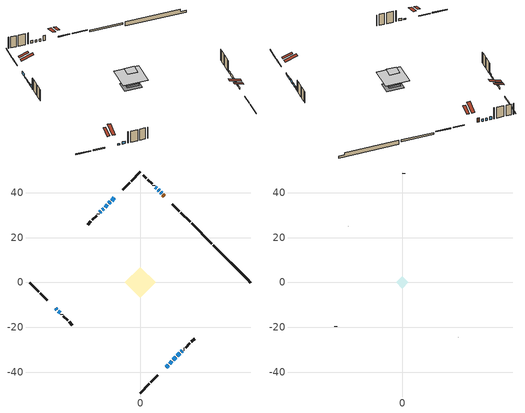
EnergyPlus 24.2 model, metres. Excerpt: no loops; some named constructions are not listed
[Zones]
conditioned space
 floor adiabatic (Floor2 construction): -3.18,0 0,3.18 3.18,0 0,-3.18 z0.67
 floor adiabatic (AdiabaticFloorConstruction): -6.81,0 0,6.81 6.81,0 0,-6.81 z3.11
 floor foundation (Slab1 construction): -4.17,0.64 -0.64,4.17 4.17,-0.64 0.64,-4.17 z-1.16
 floor foundation (Slab2 construction): -3.18,0 0,3.18 3.18,0 0,-3.18 z-0.15
 wall outside (RimJoist1 construction): 0,-49.3 4.13,-45.18 / -49.3,0 -45.18,-4.13 / 0,49.3 -4.13,45.18 / 22.25,27.05 18.13,31.17 z0.67:0.97
 wall outside (RimJoist2 construction): 4.78,-44.52 7.91,-41.39 / -44.52,-4.78 -41.39,-7.91 / -4.78,44.52 -7.91,41.39 / 17.47,31.83 14.34,34.96 z0.67:0.97
 wall outside (AdiabaticWallConstruction 1): 10.75,38.55 10.14,39.16 z0.67:2.7
 wall outside (AdiabaticWallConstruction): 9.49,39.81 9.05,40.25 / 8.4,40.9 7.97,41.34 z0.67:1.64; -11.5,37.8 -12.72,36.58 / -17.56,31.74 -18.04,31.26 / 16.56,-32.74 17.71,-31.59 z0.67:1.69; 11.5,-37.8 12.47,-36.83 / 13.13,-36.17 14.1,-35.2 z0.67:1.46; -13.38,35.92 -13.98,35.33 / -37.8,-11.5 -37.22,-12.08 z0.67:1.15; -14.63,34.67 -15.71,33.59 z0.67:1.05; 7.31,41.99 6.77,42.53 / 18.36,-30.94 18.8,-30.5 z0.67:1.89; -16.36,32.94 -16.9,32.4 z0.67:1.18; 14.75,-34.55 15.9,-33.4 z0.67:1.74; -36.57,-12.73 -35.76,-13.54 z0.67:1.59
 wall outside (Wall1 construction): 19.45,-29.85 19.59,-29.71 / -35.1,-14.2 -34.97,-14.34 / -18.7,30.6 -18.84,30.47 / 6.11,43.19 5.98,43.32 z0.67:5.55
 wall outside (Wall2 construction): 20.25,-29.06 22.16,-27.14 / -34.31,-14.99 -32.4,-16.91 / -19.49,29.81 -21.41,27.9 / 5.32,43.98 3.41,45.89 z0.67:5.55
 wall outside (Wall3 construction): 22.82,-26.49 24.22,-25.08 / -31.74,-17.56 -30.33,-18.97 / -22.06,27.24 -23.47,25.83 / 2.75,46.55 1.34,47.96 z0.67:5.55
 wall foundation (FoundationWall1 construction): 32.62,16.68,-1.16 32.62,16.68,0.67 47.63,1.67,0.67 47.63,1.67,-0.37 49.3,0,-0.37 49.3,0,-1.16
 wall foundation (FoundationWall2 construction): 31.96,17.34 22.91,26.39 z-0.15:0.61
 window (WindowConstruction 9): 9.49,39.82 9.06,40.25 z0.67:1.64
 window (WindowConstruction 7): -11.5,37.8 -12.72,36.58 z0.67:1.68
 window (WindowConstruction 8): 11.5,-37.8 12.47,-36.83 z0.67:1.46
 window (WindowConstruction 11): -13.38,35.92 -13.97,35.33 z0.67:1.15
 window (WindowConstruction 12): -14.63,34.67 -15.71,33.6 z0.67:1.05
 window (WindowConstruction 13): 13.13,-36.17 14.1,-35.21 z0.67:1.46
 window (WindowConstruction 14): -37.8,-11.5 -37.22,-12.08 z0.67:1.15
 window (WindowConstruction 10): 8.4,40.9 7.97,41.33 z0.67:1.64
 window (WindowConstruction): 7.31,41.99 6.77,42.53 z0.67:1.89
 window (WindowConstruction 1): -16.36,32.94 -16.9,32.4 z0.67:1.18
 window (WindowConstruction 2): -17.56,31.74 -18.04,31.26 z0.67:1.68
 window (WindowConstruction 3): 14.75,-34.55 15.9,-33.4 z0.67:1.74
 window (WindowConstruction 4): 16.56,-32.74 17.71,-31.59 z0.67:1.68
 window (WindowConstruction 5): 18.37,-30.94 18.8,-30.51 z0.67:1.89
 window (WindowConstruction 6): -36.57,-12.73 -35.76,-13.54 z0.67:1.58
 door (Door): 10.75,38.55 10.14,39.16 z0.67:2.7
 ceiling adiabatic (AdiabaticFloorConstruction): 0,-6.81 6.81,0 0,6.81 -6.81,0 z3.11
 roof outside (Roof2 construction): 10.84,-38.46,5.55 7.38,-35,7.18 6.47,-35.91,7.18 9.93,-39.37,5.55; -38.46,-10.84,5.55 -35,-7.38,7.18 -35.91,-6.47,7.18 -39.37,-9.93,5.55; -10.84,38.46,5.55 -7.38,35,7.18 -6.47,35.91,7.18 -9.93,39.37,5.55; 11.41,37.89,5.55 7.95,34.43,7.18 8.86,33.52,7.18 12.32,36.98,5.55
attic - vented
 floor to conditioned space (Floor1 construction Reversed): -2.76,0 0,2.76 2.76,0 0,-2.76 z5.55
 wall outside (Wall4 construction): 24.88,-24.42 24.91,-24.39 / -29.67,-19.63 -29.64,-19.66 / -24.13,25.17 -24.16,25.14 / 0.69,48.62 0.66,48.64 z0.67:5.55
 roof outside (Roof1 construction): 9.28,-40.03,5.55 6.59,-37.34,6.81 5.88,-38.05,6.81 8.57,-40.73,5.55; -40.03,-9.28,5.55 -37.34,-6.59,6.81 -38.05,-5.88,6.81 -40.73,-8.57,5.55; -9.28,40.03,5.55 -6.59,37.34,6.81 -5.88,38.05,6.81 -8.57,40.73,5.55; 12.98,36.32,5.55 10.29,33.64,6.81 11,32.93,6.81 13.69,35.62,5.55
[Material] Roughness=Rough; Thermal Absorptance=0.9
Name | Thickness {m} | Conductivity {W/m-K} | Density {kg/m3} | Specific Heat {J/kg-K} | Solar Absorptance | Visible Absorptance
ceiling loosefill ins | 0.0846667 | 0.0480833 | 16.02 | 1046.75 | 0.7 | 0.7
ceiling stud and cavity | 0.1397 | 0.387005 | 65.682 | 1177.47 | 0.7 | 0.7
gypsum board | 0.0127 | 0.160291 | 801 | 837.4 | 0.6 | 0.6
[Construction]
Floor1 construction: ceiling loosefill ins, ceiling stud and cavity, gypsum board
[EnergyManagementSystem:Program]
infil_program: Set p_m = 0.14; Set p_s = 0.22; Set s_m = 270; Set s_s = 370; Set z_m = 9.99744; Set z_s = 3.8356410281734026; Set f_t = (((s_m/z_m)^p_m)*((z_s/s_s)^p_s)); Set Tdiff = tin_s-tout_s; Set dT = @Abs Tdiff; Set c = 0.0795; Set Cs = 0.0821; Set Cw = 0.1513; Set n = 0.65; Set sft = (f_t*0.54); Set temp1 = ((c*Cw)*((sft*site_vw_s)^(2*n)))^2; Set Qinf = (((c*Cs*(dT^n))^2)+temp1)^0.5; Set Qinf = (@Max Qinf 0); Set mech_vent_house_fan_sensible_load_act = 0.0; Set mech_vent_house_fan_latent_load_act = 0.0; Set OASupInPb = out_pb_s; Set OASupInTemp = tout_s; Set OASupInW = out_wt_s; Set OASupRho = (@RhoAirFnPbTdbW OASupInPb OASupInTemp OASupInW); Set OASupCp = (@CpAirFnW OASupInW); Set OASupInEnth = (@HFnTdbW OASupInTemp OASupInW); Set ZoneTemp = tin_s; Set ZoneW = win_s; Set ZoneCp = (@CpAirFnW ZoneW); Set ZoneAirEnth = (@HFnTdbW ZoneTemp ZoneW); Set mech_vent_house_fan_cfis_act = 0.0; Set QWHV_cfis_sup = 0.0; Set QWHV_cfis_suppl_sup = 0.0; Set QWHV_cfis_suppl_exh = 0.0; Set Qrange = 0; Set Qbath = 0; Set Qdryer = 0; Set Qdryer = Qdryer + 0.00308 * clothes_dryer_exhaust_0_sch_s; Set QWHV_sup = 0.0; Set QWHV_exh = 0.0; Set Qsupply = QWHV_sup + QWHV_cfis_sup + QWHV_cfis_suppl_sup; Set Qexhaust = Qrange + Qbath + Qdryer + QWHV_exh + QWHV_cfis_suppl_exh; Set Qfan = (@Max Qexhaust Qsupply); Set Qducts = 0; If Qducts < 0; Set Qsupply = Qsupply - Qducts; Else; Set Qexhaust = Qexhaust + Qducts; EndIf; Set Qfan_with_ducts = (@Max Qexhaust Qsupply); Set Qimb = (@Abs (Qsupply - Qexhaust)); If Qinf + Qimb > 0; Set Qtot = Qfan_with_ducts + (Qinf^2) / (Qinf + Qimb); Else; Set Qtot = Qfan_with_ducts; EndIf; Set Qinf_adj = Qtot - Qfan; Set infil_flow_act = Qinf_adj; Set infil_program_Qinf = Qinf_adj; Set infil_program_Qfan = Qfan; Set Qload = Qfan; Set Effectiveness_Sens = 0.0; Set Effectiveness_Lat = 0.0; Set Fan_MFR = Qload * OASupRho; Set ZoneInEnth = OASupInEnth; Set ZoneInTemp = OASupInTemp; Set FanTotalToCond = Fan_MFR * (ZoneInEnth - ZoneAirEnth); Set FanSensToCond = Fan_MFR * ZoneCp * (ZoneInTemp - ZoneTemp); Set FanLatToCond = FanTotalToCond - FanSensToCond; Set mech_vent_house_fan_sensible_load_act = mech_vent_house_fan_sensible_load_act + FanSensToCond; Set mech_vent_house_fan_latent_load_act = mech_vent_house_fan_latent_load_act + FanLatToCond
natural_vent_program: Set Tin = tin_s; Set Tout = tout_s; Set Wout = out_wt_s; Set Pbar = out_pb_s; Set Phiout = (@RhFnTdbWPb Tout Wout Pbar); Set MaxHR = 0.0115; Set Tnvsp = (htg_sp_s + clg_sp_s) / 2; Set NVavail = natural_vent_s; Set ClgSsnAvail = cool_season; Set Qnv = 0; Set Qwhf = 0; Set whole_house_fan_mix_act = 0; Set whole_house_fan_act = 0; If ((Wout < MaxHR) && (Tin > Tout) && (Tin > Tnvsp) && (ClgSsnAvail > 0)); Set WHF_Flow = 0; Set Adj = (Tin-Tnvsp)/(Tin-Tout); Set Adj = (@Min Adj 1); Set Adj = (@Max Adj 0); If (WHF_Flow > 0); Set Qwhf = WHF_Flow*Adj; Set whole_house_fan_mix_act = WHF_Flow*Adj; Set WHF_W = 0; Set whole_house_fan_act = WHF_W*Adj; ElseIf (NVavail > 0); Set NVArea = 0.0; Set Cs = 0.00014107696530867405; Set Cw = 2.7805081983234555e-05; Set Tdiff = Tin-Tout; Set dT = (@Abs Tdiff); Set Vwind = site_vw_s; Set SGNV = NVArea*Adj*((((Cs*dT)+(Cw*(Vwind^2)))^0.5)/1000); Set MaxNV = 1.3777781951477763; Set Qnv = (@Min SGNV MaxNV); EndIf; EndIf; Set natural_vent_flow_act = Qnv; Set whole_house_fan_flow_act = Qwhf; Set natural_vent_program_Qnv = Qnv; Set natural_vent_program_Qwhf = Qwhf
total_airflows_program: Set total_infil_flow_rate = 0; Set total_mechvent_flow_rate = 0; Set total_natvent_flow_rate = 0; Set total_whf_flow_rate = 0; Set total_infil_flow_rate = total_infil_flow_rate + (infil_program_Qinf * 1); Set total_mechvent_flow_rate = total_mechvent_flow_rate + (infil_program_Qfan * 1); Set total_natvent_flow_rate = total_natvent_flow_rate + (natural_vent_program_Qnv * 1); Set total_whf_flow_rate = total_whf_flow_rate + (natural_vent_program_Qwhf * 1)
total_loads_program: Set loads_htg_tot = 0; Set loads_clg_tot = 0; If htg_load_cond > 0; Set loads_htg_tot = loads_htg_tot + (htg_load_cond - clg_load_cond) * 1.0; EndIf; Set loads_htg_tot = (@Max loads_htg_tot 0); If clg_load_cond > 0; Set loads_clg_tot = loads_clg_tot + (clg_load_cond - htg_load_cond) * 0.0; EndIf; Set loads_clg_tot = (@Max loads_clg_tot 0)
unmet_hours_program: Set htg_unmet_hours = 0; Set clg_unmet_hours = 0; Set unit_htg_unmet_hours = 0; If ((DayOfYear >= 1) && (DayOfYear <= 365)); Set unit_htg_unmet_hours = unit_htg_unmet_hours + conditioned_space_htg_unmet_s; If unit_htg_unmet_hours > htg_unmet_hours; Set htg_unmet_hours = unit_htg_unmet_hours; EndIf; EndIf
water_heater_EC_adj: If WarmupFlag == 0; Set dhw_e_cons = water_heater_energy + water_heater_on_cycle_parasitic + water_heater_off_cycle_parasitic; Set water_heater_ec_adj_act = 0.0 * dhw_e_cons / 1; EndIf
[EnergyManagementSystem:ProgramCallingManager]
component_loads_program_calling_manager: EndOfZoneTimestepAfterZoneReporting; component_loads_program
fridge_schedule_program_calling_manager: BeginZoneTimestepAfterInitHeatBalance; fridge_schedule_program
furnace_supply_fan_disaggregate_program_calling_manager: EndOfSystemTimestepBeforeHVACReporting; furnace_supply_fan_disaggregate_program
infil_program_calling_manager: BeginZoneTimestepAfterInitHeatBalance; infil_program
natural_vent_program_calling_manager: BeginZoneTimestepAfterInitHeatBalance; natural_vent_program
total_airflows_program_calling_manager: EndOfZoneTimestepAfterZoneReporting; total_airflows_program
total_loads_program_calling_manager: EndOfZoneTimestepAfterZoneReporting; total_loads_program
unmet_hours_program_calling_manager: EndOfZoneTimestepBeforeZoneReporting; unmet_hours_program
water_heater_EC_adj_ProgramManager: EndOfSystemTimestepBeforeHVACReporting; water_heater_EC_adj
[EnergyManagementSystem:OutputVariable] Type of Data in Variable=Summed
Name | EMS Variable | Update Frequency | EMS Program or Subroutine | Units
furnace supply fan disaggregate htg primary | furnace_supply_fan_primary_htg | SystemTimestep | furnace_supply_fan_disaggregate_program | J
loads_htg_tot_peakload_outvar; loads_htg_tot_annual_outvar; Energy Management System Output Variable 1; Energy Management System Output Variable 45 | loads_htg_tot | ZoneTimestep | total_loads_program | J
loads_clg_tot_peakload_outvar; loads_clg_tot_annual_outvar; Energy Management System Output Variable 2; Energy Management System Output Variable 46 | loads_clg_tot | ZoneTimestep | total_loads_program | J
htg_unmet_hours_annual_outvar; Energy Management System Output Variable 3 | htg_unmet_hours | ZoneTimestep | unmet_hours_program | hr
clg_unmet_hours_annual_outvar; Energy Management System Output Variable 4 | clg_unmet_hours | ZoneTimestep | unmet_hours_program | hr
loads_htg_roofs_annual_outvar; Energy Management System Output Variable 5 | loads_htg_roofs | ZoneTimestep | component_loads_program | J
loads_htg_ceilings_annual_outvar; Energy Management System Output Variable 6 | loads_htg_ceilings | ZoneTimestep | component_loads_program | J
loads_htg_walls_annual_outvar; Energy Management System Output Variable 7 | loads_htg_walls | ZoneTimestep | component_loads_program | J
loads_htg_rim_joists_annual_outvar; Energy Management System Output Variable 8 | loads_htg_rim_joists | ZoneTimestep | component_loads_program | J
loads_htg_foundation_walls_annual_outvar; Energy Management System Output Variable 9 | loads_htg_foundation_walls | ZoneTimestep | component_loads_program | J
loads_htg_doors_annual_outvar; Energy Management System Output Variable 10 | loads_htg_doors | ZoneTimestep | component_loads_program | J
loads_htg_windows_conduction_annual_outvar; Energy Management System Output Variable 11 | loads_htg_windows_conduction | ZoneTimestep | component_loads_program | J
loads_htg_windows_solar_annual_outvar; Energy Management System Output Variable 12 | loads_htg_windows_solar | ZoneTimestep | component_loads_program | J
loads_htg_skylights_conduction_annual_outvar; Energy Management System Output Variable 13 | loads_htg_skylights_conduction | ZoneTimestep | component_loads_program | J
loads_htg_skylights_solar_annual_outvar; Energy Management System Output Variable 14 | loads_htg_skylights_solar | ZoneTimestep | component_loads_program | J
loads_htg_floors_annual_outvar; Energy Management System Output Variable 15 | loads_htg_floors | ZoneTimestep | component_loads_program | J
loads_htg_slabs_annual_outvar; Energy Management System Output Variable 16 | loads_htg_slabs | ZoneTimestep | component_loads_program | J
loads_htg_internal_mass_annual_outvar; Energy Management System Output Variable 17 | loads_htg_internal_mass | ZoneTimestep | component_loads_program | J
loads_htg_infil_annual_outvar; Energy Management System Output Variable 18 | loads_htg_infil | ZoneTimestep | component_loads_program | J
loads_htg_natvent_annual_outvar; Energy Management System Output Variable 19 | loads_htg_natvent | ZoneTimestep | component_loads_program | J
loads_htg_mechvent_annual_outvar; Energy Management System Output Variable 20 | loads_htg_mechvent | ZoneTimestep | component_loads_program | J
loads_htg_whf_annual_outvar; Energy Management System Output Variable 21 | loads_htg_whf | ZoneTimestep | component_loads_program | J
loads_htg_ducts_annual_outvar; Energy Management System Output Variable 22 | loads_htg_ducts | ZoneTimestep | component_loads_program | J
loads_htg_intgains_annual_outvar; Energy Management System Output Variable 23 | loads_htg_intgains | ZoneTimestep | component_loads_program | J
loads_htg_lighting_annual_outvar; Energy Management System Output Variable 24 | loads_htg_lighting | ZoneTimestep | component_loads_program | J
loads_clg_roofs_annual_outvar; Energy Management System Output Variable 25 | loads_clg_roofs | ZoneTimestep | component_loads_program | J
loads_clg_ceilings_annual_outvar; Energy Management System Output Variable 26 | loads_clg_ceilings | ZoneTimestep | component_loads_program | J
loads_clg_walls_annual_outvar; Energy Management System Output Variable 27 | loads_clg_walls | ZoneTimestep | component_loads_program | J
loads_clg_rim_joists_annual_outvar; Energy Management System Output Variable 28 | loads_clg_rim_joists | ZoneTimestep | component_loads_program | J
loads_clg_foundation_walls_annual_outvar; Energy Management System Output Variable 29 | loads_clg_foundation_walls | ZoneTimestep | component_loads_program | J
loads_clg_doors_annual_outvar; Energy Management System Output Variable 30 | loads_clg_doors | ZoneTimestep | component_loads_program | J
loads_clg_windows_conduction_annual_outvar; Energy Management System Output Variable 31 | loads_clg_windows_conduction | ZoneTimestep | component_loads_program | J
loads_clg_windows_solar_annual_outvar; Energy Management System Output Variable 32 | loads_clg_windows_solar | ZoneTimestep | component_loads_program | J
loads_clg_skylights_conduction_annual_outvar; Energy Management System Output Variable 33 | loads_clg_skylights_conduction | ZoneTimestep | component_loads_program | J
loads_clg_skylights_solar_annual_outvar; Energy Management System Output Variable 34 | loads_clg_skylights_solar | ZoneTimestep | component_loads_program | J
loads_clg_floors_annual_outvar; Energy Management System Output Variable 35 | loads_clg_floors | ZoneTimestep | component_loads_program | J
loads_clg_slabs_annual_outvar; Energy Management System Output Variable 36 | loads_clg_slabs | ZoneTimestep | component_loads_program | J
loads_clg_internal_mass_annual_outvar; Energy Management System Output Variable 37 | loads_clg_internal_mass | ZoneTimestep | component_loads_program | J
loads_clg_infil_annual_outvar; Energy Management System Output Variable 38 | loads_clg_infil | ZoneTimestep | component_loads_program | J
loads_clg_natvent_annual_outvar; Energy Management System Output Variable 39 | loads_clg_natvent | ZoneTimestep | component_loads_program | J
loads_clg_mechvent_annual_outvar; Energy Management System Output Variable 40 | loads_clg_mechvent | ZoneTimestep | component_loads_program | J
loads_clg_whf_annual_outvar; Energy Management System Output Variable 41 | loads_clg_whf | ZoneTimestep | component_loads_program | J
loads_clg_ducts_annual_outvar; Energy Management System Output Variable 42 | loads_clg_ducts | ZoneTimestep | component_loads_program | J
loads_clg_intgains_annual_outvar; Energy Management System Output Variable 43 | loads_clg_intgains | ZoneTimestep | component_loads_program | J
loads_clg_lighting_annual_outvar; Energy Management System Output Variable 44 | loads_clg_lighting | ZoneTimestep | component_loads_program | J
[Schedule:Day:Interval]
interior lighting schedule day: No, 01:00, 0.108182, 04:00, 0.0901515, 05:00, 0.0991667, 06:00, 0.162273, 07:00, 0.270455, 08:00, 0.342576, 10:00, 0.369621, 11:00, 0.351591, 12:00, 0.333561, 13:00, 0.324545, 14:00, 0.31553, 15:00, 0.333561, 16:00, 0.369621, 17:00, 0.450758, 18:00, 0.585985, 19:00, 0.775303, 20:00, 0.955606, 21:00, 0.991667, 22:00, 0.712197, 23:00, 0.360606, 24:00, 0.162273
interior lighting schedule day 1: No, 01:00, 0.100909, 04:00, 0.0840909, 05:00, 0.0925, 06:00, 0.151364, 07:00, 0.252273, 08:00, 0.319545, 10:00, 0.344773, 11:00, 0.327955, 12:00, 0.311136, 13:00, 0.302727, 14:00, 0.294318, 15:00, 0.311136, 16:00, 0.344773, 17:00, 0.420455, 18:00, 0.546591, 19:00, 0.723182, 20:00, 0.891364, 21:00, 0.925, 22:00, 0.664318, 23:00, 0.336364, 24:00, 0.151364
interior lighting schedule day 2: No, 01:00, 0.0927273, 04:00, 0.0772727, 05:00, 0.085, 06:00, 0.139091, 07:00, 0.231818, 08:00, 0.293636, 10:00, 0.316818, 11:00, 0.301364, 12:00, 0.285909, 13:00, 0.278182, 14:00, 0.270455, 15:00, 0.285909, 16:00, 0.316818, 17:00, 0.386364, 18:00, 0.502273, 19:00, 0.664545, 20:00, 0.819091, 21:00, 0.85, 22:00, 0.610455, 23:00, 0.309091, 24:00, 0.139091
interior lighting schedule day 3: No, 01:00, 0.0845455, 04:00, 0.0704545, 05:00, 0.0775, 06:00, 0.126818, 07:00, 0.211364, 08:00, 0.267727, 10:00, 0.288864, 11:00, 0.274773, 12:00, 0.260682, 13:00, 0.253636, 14:00, 0.246591, 15:00, 0.260682, 16:00, 0.288864, 17:00, 0.352273, 18:00, 0.457955, 19:00, 0.605909, 20:00, 0.746818, 21:00, 0.775, 22:00, 0.556591, 23:00, 0.281818, 24:00, 0.126818
interior lighting schedule day 4: No, 01:00, 0.0763636, 04:00, 0.0636364, 05:00, 0.07, 06:00, 0.114545, 07:00, 0.190909, 08:00, 0.241818, 10:00, 0.260909, 11:00, 0.248182, 12:00, 0.235455, 13:00, 0.229091, 14:00, 0.222727, 15:00, 0.235455, 16:00, 0.260909, 17:00, 0.318182, 18:00, 0.413636, 19:00, 0.547273, 20:00, 0.674545, 21:00, 0.7, 22:00, 0.502727, 23:00, 0.254545, 24:00, 0.114545
interior lighting schedule day 5: No, 01:00, 0.0727273, 04:00, 0.0606061, 05:00, 0.0666667, 06:00, 0.109091, 07:00, 0.181818, 08:00, 0.230303, 10:00, 0.248485, 11:00, 0.236364, 12:00, 0.224242, 13:00, 0.218182, 14:00, 0.212121, 15:00, 0.224242, 16:00, 0.248485, 17:00, 0.30303, 18:00, 0.393939, 19:00, 0.521212, 20:00, 0.642424, 21:00, 0.666667, 22:00, 0.478788, 23:00, 0.242424, 24:00, 0.109091
interior lighting schedule day 6: No, 01:00, 0.0745455, 04:00, 0.0621212, 05:00, 0.0683333, 06:00, 0.111818, 07:00, 0.186364, 08:00, 0.236061, 10:00, 0.254697, 11:00, 0.242273, 12:00, 0.229848, 13:00, 0.223636, 14:00, 0.217424, 15:00, 0.229848, 16:00, 0.254697, 17:00, 0.310606, 18:00, 0.403788, 19:00, 0.534242, 20:00, 0.658485, 21:00, 0.683333, 22:00, 0.490758, 23:00, 0.248485, 24:00, 0.111818
interior lighting schedule day 7: No, 01:00, 0.08, 04:00, 0.0666667, 05:00, 0.0733333, 06:00, 0.12, 07:00, 0.2, 08:00, 0.253333, 10:00, 0.273333, 11:00, 0.26, 12:00, 0.246667, 13:00, 0.24, 14:00, 0.233333, 15:00, 0.246667, 16:00, 0.273333, 17:00, 0.333333, 18:00, 0.433333, 19:00, 0.573333, 20:00, 0.706667, 21:00, 0.733333, 22:00, 0.526667, 23:00, 0.266667, 24:00, 0.12
interior lighting schedule day 8: No, 01:00, 0.0890909, 04:00, 0.0742424, 05:00, 0.0816667, 06:00, 0.133636, 07:00, 0.222727, 08:00, 0.282121, 10:00, 0.304394, 11:00, 0.289545, 12:00, 0.274697, 13:00, 0.267273, 14:00, 0.259848, 15:00, 0.274697, 16:00, 0.304394, 17:00, 0.371212, 18:00, 0.482576, 19:00, 0.638485, 20:00, 0.78697, 21:00, 0.816667, 22:00, 0.586515, 23:00, 0.29697, 24:00, 0.133636
interior lighting schedule day 9: No, 01:00, 0.0972727, 04:00, 0.0810606, 05:00, 0.0891667, 06:00, 0.145909, 07:00, 0.243182, 08:00, 0.30803, 10:00, 0.332348, 11:00, 0.316136, 12:00, 0.299924, 13:00, 0.291818, 14:00, 0.283712, 15:00, 0.299924, 16:00, 0.332348, 17:00, 0.405303, 18:00, 0.526894, 19:00, 0.697121, 20:00, 0.859242, 21:00, 0.891667, 22:00, 0.640379, 23:00, 0.324242, 24:00, 0.145909
interior lighting schedule day 10: No, 01:00, 0.105455, 04:00, 0.0878788, 05:00, 0.0966667, 06:00, 0.158182, 07:00, 0.263636, 08:00, 0.333939, 10:00, 0.360303, 11:00, 0.342727, 12:00, 0.325152, 13:00, 0.316364, 14:00, 0.307576, 15:00, 0.325152, 16:00, 0.360303, 17:00, 0.439394, 18:00, 0.571212, 19:00, 0.755758, 20:00, 0.931515, 21:00, 0.966667, 22:00, 0.694242, 23:00, 0.351515, 24:00, 0.158182
interior lighting schedule day 11: No, 01:00, 0.109091, 04:00, 0.0909091, 05:00, 0.1, 06:00, 0.163636, 07:00, 0.272727, 08:00, 0.345455, 10:00, 0.372727, 11:00, 0.354545, 12:00, 0.336364, 13:00, 0.327273, 14:00, 0.318182, 15:00, 0.336364, 16:00, 0.372727, 17:00, 0.454545, 18:00, 0.590909, 19:00, 0.781818, 20:00, 0.963636, 21:00, 1, 22:00, 0.718182, 23:00, 0.363636, 24:00, 0.163636
interior lighting schedule default day; occupants schedule default day; clothes dryer schedule default day; cooking range schedule default day; misc plug loads schedule default day; general water use schedule default day; clothes dryer exhaust 0 schedule default day; cooling season schedule day; cooling season schedule day 2; cooling season schedule default day; exterior lighting schedule default day; natural vent schedule default day: No, 24:00, 0
occupants schedule day: No, 05:00, 0.426829, 06:00, 0.719512, 07:00, 1, 08:00, 0.670732, 09:00, 0.329268, 14:00, 0.170732, 15:00, 0.231707, 16:00, 0.329268, 17:00, 0.5, 18:00, 0.670732, 19:00, 0.829268, 21:00, 1, 22:00, 0.853659, 23:00, 0.646341, 24:00, 0.426829
clothes dryer schedule day; clothes dryer exhaust 0 schedule day: No, 01:00, 0.123457, 02:00, 0.0740741, 03:00, 0.0493827, 04:00, 0.0246914, 05:00, 0.0493827, 06:00, 0.0740741, 07:00, 0.197531, 08:00, 0.395062, 09:00, 0.592593, 10:00, 0.839506, 11:00, 0.962963, 12:00, 1, 13:00, 0.91358, 14:00, 0.82716, 15:00, 0.716049, 16:00, 0.753086, 17:00, 0.679012, 18:00, 0.666667, 20:00, 0.62963, 21:00, 0.641975, 22:00, 0.666667, 23:00, 0.54321, 24:00, 0.296296
cooking range schedule day: No, 05:00, 0.0597015, 06:00, 0.11194, 07:00, 0.171642, 08:00, 0.291045, 11:00, 0.343284, 12:00, 0.402985, 13:00, 0.462687, 14:00, 0.343284, 15:00, 0.291045, 16:00, 0.402985, 17:00, 0.567164, 18:00, 1, 19:00, 0.850746, 20:00, 0.432836, 21:00, 0.291045, 22:00, 0.231343, 23:00, 0.171642, 24:00, 0.11194
misc plug loads schedule day: No, 06:00, 0.705882, 07:00, 0.745098, 08:00, 0.803922, 15:00, 0.823529, 16:00, 0.862745, 17:00, 0.921569, 18:00, 0.980392, 19:00, 1, 20:00, 0.980392, 21:00, 0.941176, 22:00, 0.862745, 23:00, 0.784314, 24:00, 0.72549
general water use schedule day: No, 01:00, 0.315068, 03:00, 0.287671, 04:00, 0.342466, 05:00, 0.369863, 06:00, 0.520548, 07:00, 0.60274, 08:00, 0.534247, 10:00, 0.506849, 11:00, 0.465753, 14:00, 0.479452, 15:00, 0.534247, 16:00, 0.589041, 17:00, 0.69863, 18:00, 0.876712, 19:00, 0.890411, 20:00, 0.986301, 21:00, 1, 22:00, 0.863014, 23:00, 0.616438, 24:00, 0.465753
cooling season schedule day 1: No, 24:00, 1
exterior lighting schedule day: No, 01:00, 0.566667, 03:00, 0.524167, 05:00, 0.495833, 06:00, 0.5525, 07:00, 0.623333, 08:00, 0.580833, 09:00, 0.439167, 10:00, 0.354167, 12:00, 0.34, 13:00, 0.354167, 14:00, 0.396667, 15:00, 0.425, 16:00, 0.495833, 17:00, 0.623333, 18:00, 0.793333, 19:00, 0.906667, 20:00, 0.963333, 21:00, 0.991667, 22:00, 0.920833, 23:00, 0.793333, 24:00, 0.665833
exterior lighting schedule day 1: No, 01:00, 0.528571, 03:00, 0.488929, 05:00, 0.4625, 06:00, 0.515357, 07:00, 0.581429, 08:00, 0.541786, 09:00, 0.409643, 10:00, 0.330357, 12:00, 0.317143, 13:00, 0.330357, 14:00, 0.37, 15:00, 0.396429, 16:00, 0.4625, 17:00, 0.581429, 18:00, 0.74, 19:00, 0.845714, 20:00, 0.898571, 21:00, 0.925, 22:00, 0.858929, 23:00, 0.74, 24:00, 0.621071
exterior lighting schedule day 10: No, 01:00, 0.552381, 03:00, 0.510952, 05:00, 0.483333, 06:00, 0.538571, 07:00, 0.607619, 08:00, 0.56619, 09:00, 0.428095, 10:00, 0.345238, 12:00, 0.331429, 13:00, 0.345238, 14:00, 0.386667, 15:00, 0.414286, 16:00, 0.483333, 17:00, 0.607619, 18:00, 0.773333, 19:00, 0.88381, 20:00, 0.939048, 21:00, 0.966667, 22:00, 0.897619, 23:00, 0.773333, 24:00, 0.649048
exterior lighting schedule day 11: No, 01:00, 0.571429, 03:00, 0.528571, 05:00, 0.5, 06:00, 0.557143, 07:00, 0.628571, 08:00, 0.585714, 09:00, 0.442857, 10:00, 0.357143, 12:00, 0.342857, 13:00, 0.357143, 14:00, 0.4, 15:00, 0.428571, 16:00, 0.5, 17:00, 0.628571, 18:00, 0.8, 19:00, 0.914286, 20:00, 0.971429, 21:00, 1, 22:00, 0.928571, 23:00, 0.8, 24:00, 0.671429
exterior lighting schedule day 2: No, 01:00, 0.485714, 03:00, 0.449286, 05:00, 0.425, 06:00, 0.473571, 07:00, 0.534286, 08:00, 0.497857, 09:00, 0.376429, 10:00, 0.303571, 12:00, 0.291429, 13:00, 0.303571, 14:00, 0.34, 15:00, 0.364286, 16:00, 0.425, 17:00, 0.534286, 18:00, 0.68, 19:00, 0.777143, 20:00, 0.825714, 21:00, 0.85, 22:00, 0.789286, 23:00, 0.68, 24:00, 0.570714
exterior lighting schedule day 3: No, 01:00, 0.442857, 03:00, 0.409643, 05:00, 0.3875, 06:00, 0.431786, 07:00, 0.487143, 08:00, 0.453929, 09:00, 0.343214, 10:00, 0.276786, 12:00, 0.265714, 13:00, 0.276786, 14:00, 0.31, 15:00, 0.332143, 16:00, 0.3875, 17:00, 0.487143, 18:00, 0.62, 19:00, 0.708571, 20:00, 0.752857, 21:00, 0.775, 22:00, 0.719643, 23:00, 0.62, 24:00, 0.520357
exterior lighting schedule day 4: No, 01:00, 0.4, 03:00, 0.37, 05:00, 0.35, 06:00, 0.39, 07:00, 0.44, 08:00, 0.41, 09:00, 0.31, 10:00, 0.25, 12:00, 0.24, 13:00, 0.25, 14:00, 0.28, 15:00, 0.3, 16:00, 0.35, 17:00, 0.44, 18:00, 0.56, 19:00, 0.64, 20:00, 0.68, 21:00, 0.7, 22:00, 0.65, 23:00, 0.56, 24:00, 0.47
exterior lighting schedule day 5: No, 01:00, 0.380952, 03:00, 0.352381, 05:00, 0.333333, 06:00, 0.371429, 07:00, 0.419048, 08:00, 0.390476, 09:00, 0.295238, 10:00, 0.238095, 12:00, 0.228571, 13:00, 0.238095, 14:00, 0.266667, 15:00, 0.285714, 16:00, 0.333333, 17:00, 0.419048, 18:00, 0.533333, 19:00, 0.609524, 20:00, 0.647619, 21:00, 0.666667, 22:00, 0.619048, 23:00, 0.533333, 24:00, 0.447619
exterior lighting schedule day 6: No, 01:00, 0.390476, 03:00, 0.36119, 05:00, 0.341667, 06:00, 0.380714, 07:00, 0.429524, 08:00, 0.400238, 09:00, 0.302619, 10:00, 0.244048, 12:00, 0.234286, 13:00, 0.244048, 14:00, 0.273333, 15:00, 0.292857, 16:00, 0.341667, 17:00, 0.429524, 18:00, 0.546667, 19:00, 0.624762, 20:00, 0.66381, 21:00, 0.683333, 22:00, 0.634524, 23:00, 0.546667, 24:00, 0.45881
exterior lighting schedule day 7: No, 01:00, 0.419048, 03:00, 0.387619, 05:00, 0.366667, 06:00, 0.408571, 07:00, 0.460952, 08:00, 0.429524, 09:00, 0.324762, 10:00, 0.261905, 12:00, 0.251429, 13:00, 0.261905, 14:00, 0.293333, 15:00, 0.314286, 16:00, 0.366667, 17:00, 0.460952, 18:00, 0.586667, 19:00, 0.670476, 20:00, 0.712381, 21:00, 0.733333, 22:00, 0.680952, 23:00, 0.586667, 24:00, 0.492381
exterior lighting schedule day 8: No, 01:00, 0.466667, 03:00, 0.431667, 05:00, 0.408333, 06:00, 0.455, 07:00, 0.513333, 08:00, 0.478333, 09:00, 0.361667, 10:00, 0.291667, 12:00, 0.28, 13:00, 0.291667, 14:00, 0.326667, 15:00, 0.35, 16:00, 0.408333, 17:00, 0.513333, 18:00, 0.653333, 19:00, 0.746667, 20:00, 0.793333, 21:00, 0.816667, 22:00, 0.758333, 23:00, 0.653333, 24:00, 0.548333
exterior lighting schedule day 9: No, 01:00, 0.509524, 03:00, 0.47131, 05:00, 0.445833, 06:00, 0.496786, 07:00, 0.560476, 08:00, 0.522262, 09:00, 0.394881, 10:00, 0.318452, 12:00, 0.305714, 13:00, 0.318452, 14:00, 0.356667, 15:00, 0.382143, 16:00, 0.445833, 17:00, 0.560476, 18:00, 0.713333, 19:00, 0.815238, 20:00, 0.86619, 21:00, 0.891667, 22:00, 0.827976, 23:00, 0.713333, 24:00, 0.59869
[Schedule:Week:Daily]
clothes dryer exhaust 0 schedule Week Rule - Jan1-Dec31: clothes dryer exhaust 0 schedule day, clothes dryer exhaust 0 schedule day, clothes dryer exhaust 0 schedule day, clothes dryer exhaust 0 schedule day, clothes dryer exhaust 0 schedule day, clothes dryer exhaust 0 schedule day, clothes dryer exhaust 0 schedule day, clothes dryer exhaust 0 schedule default day, clothes dryer exhaust 0 schedule default day, clothes dryer exhaust 0 schedule default day, clothes dryer exhaust 0 schedule default day, clothes dryer exhaust 0 schedule default day
cooling season schedule Week Rule - Jan1-May26: cooling season schedule day, cooling season schedule day, cooling season schedule day, cooling season schedule day, cooling season schedule day, cooling season schedule day, cooling season schedule day, cooling season schedule default day, cooling season schedule default day, cooling season schedule default day, cooling season schedule default day, cooling season schedule default day
cooling season schedule Week Rule - May27-Jun2: cooling season schedule day, cooling season schedule day, cooling season schedule day, cooling season schedule day, cooling season schedule day, cooling season schedule day 1, cooling season schedule day 1, cooling season schedule default day, cooling season schedule default day, cooling season schedule default day, cooling season schedule default day, cooling season schedule default day
cooling season schedule Week Rule - Jun3-Sep29: cooling season schedule day 1, cooling season schedule day 1, cooling season schedule day 1, cooling season schedule day 1, cooling season schedule day 1, cooling season schedule day 1, cooling season schedule day 1, cooling season schedule default day, cooling season schedule default day, cooling season schedule default day, cooling season schedule default day, cooling season schedule default day
cooling season schedule Week Rule - Sep30-Oct6: cooling season schedule day 1, cooling season schedule day 2, cooling season schedule day 2, cooling season schedule day 2, cooling season schedule day 2, cooling season schedule day 2, cooling season schedule day 2, cooling season schedule default day, cooling season schedule default day, cooling season schedule default day, cooling season schedule default day, cooling season schedule default day
cooling season schedule Week Rule - Oct7-Dec31: cooling season schedule day 2, cooling season schedule day 2, cooling season schedule day 2, cooling season schedule day 2, cooling season schedule day 2, cooling season schedule day 2, cooling season schedule day 2, cooling season schedule default day, cooling season schedule default day, cooling season schedule default day, cooling season schedule default day, cooling season schedule default day
exterior lighting schedule Week Rule - Aug26-Sep1: exterior lighting schedule day 7, exterior lighting schedule day 7, exterior lighting schedule day 7, exterior lighting schedule day 7, exterior lighting schedule day 7, exterior lighting schedule day 7, exterior lighting schedule day 8, exterior lighting schedule default day, exterior lighting schedule default day, exterior lighting schedule default day, exterior lighting schedule default day, exterior lighting schedule default day
exterior lighting schedule Week Rule - Sep2-Sep29: exterior lighting schedule day 8, exterior lighting schedule day 8, exterior lighting schedule day 8, exterior lighting schedule day 8, exterior lighting schedule day 8, exterior lighting schedule day 8, exterior lighting schedule day 8, exterior lighting schedule default day, exterior lighting schedule default day, exterior lighting schedule default day, exterior lighting schedule default day, exterior lighting schedule default day
exterior lighting schedule Week Rule - Sep30-Oct6: exterior lighting schedule day 8, exterior lighting schedule day 9, exterior lighting schedule day 9, exterior lighting schedule day 9, exterior lighting schedule day 9, exterior lighting schedule day 9, exterior lighting schedule day 9, exterior lighting schedule default day, exterior lighting schedule default day, exterior lighting schedule default day, exterior lighting schedule default day, exterior lighting schedule default day
exterior lighting schedule Week Rule - Oct7-Oct27: exterior lighting schedule day 9, exterior lighting schedule day 9, exterior lighting schedule day 9, exterior lighting schedule day 9, exterior lighting schedule day 9, exterior lighting schedule day 9, exterior lighting schedule day 9, exterior lighting schedule default day, exterior lighting schedule default day, exterior lighting schedule default day, exterior lighting schedule default day, exterior lighting schedule default day
exterior lighting schedule Week Rule - Oct28-Nov3: exterior lighting schedule day 9, exterior lighting schedule day 9, exterior lighting schedule day 9, exterior lighting schedule day 9, exterior lighting schedule day 10, exterior lighting schedule day 10, exterior lighting schedule day 10, exterior lighting schedule default day, exterior lighting schedule default day, exterior lighting schedule default day, exterior lighting schedule default day, exterior lighting schedule default day
exterior lighting schedule Week Rule - Nov4-Nov24: exterior lighting schedule day 10, exterior lighting schedule day 10, exterior lighting schedule day 10, exterior lighting schedule day 10, exterior lighting schedule day 10, exterior lighting schedule day 10, exterior lighting schedule day 10, exterior lighting schedule default day, exterior lighting schedule default day, exterior lighting schedule default day, exterior lighting schedule default day, exterior lighting schedule default day
exterior lighting schedule Week Rule - Nov25-Dec1: exterior lighting schedule day 10, exterior lighting schedule day 10, exterior lighting schedule day 10, exterior lighting schedule day 10, exterior lighting schedule day 10, exterior lighting schedule day 10, exterior lighting schedule day 11, exterior lighting schedule default day, exterior lighting schedule default day, exterior lighting schedule default day, exterior lighting schedule default day, exterior lighting schedule default day
exterior lighting schedule Week Rule - Dec2-Dec31: exterior lighting schedule day 11, exterior lighting schedule day 11, exterior lighting schedule day 11, exterior lighting schedule day 11, exterior lighting schedule day 11, exterior lighting schedule day 11, exterior lighting schedule day 11, exterior lighting schedule default day, exterior lighting schedule default day, exterior lighting schedule default day, exterior lighting schedule default day, exterior lighting schedule default day
natural vent schedule Week Rule - Jan1-Dec31: natural vent schedule default day, natural vent schedule default day, natural vent schedule default day, natural vent schedule default day, natural vent schedule default day, natural vent schedule default day, natural vent schedule default day, natural vent schedule default day, natural vent schedule default day, natural vent schedule default day, natural vent schedule default day, natural vent schedule default day
[Schedule:Year]
clothes dryer exhaust 0 schedule: clothes dryer exhaust 0 schedule Week Rule - Jan1-Dec31, 1, 1, 12, 31
cooling season schedule: cooling season schedule Week Rule - Jan1-May26, 1, 1, 5, 26, cooling season schedule Week Rule - May27-Jun2, 5, 27, 6, 2, cooling season schedule Week Rule - Jun3-Sep29, 6, 3, 9, 29, cooling season schedule Week Rule - Sep30-Oct6, 9, 30, 10, 6, cooling season schedule Week Rule - Oct7-Dec31, 10, 7, 12, 31
natural vent schedule: natural vent schedule Week Rule - Jan1-Dec31, 1, 1, 12, 31
